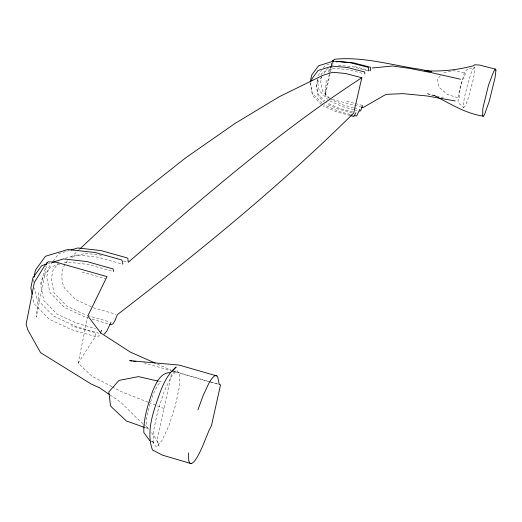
<?xml version="1.0" encoding="UTF-8"?>
<svg xmlns="http://www.w3.org/2000/svg" width="522" height="522" viewBox="0 0 522 522"><rect width="100%" height="100%" fill="white"/><g stroke="black" fill="none" stroke-linecap="round" stroke-linejoin="round"><path stroke-width="0.39" stroke-dasharray="2.61 1.96" d="M153.168 443.074L153.775 429.782L157.892 410.644L164.378 391.004L171.412 376.342L177.056 370.587L179.822 375.077L179.066 388.394L175.033 406.964L168.782 426.011L161.892 440.653L156.169 446.969L151.4 439.981M326.23 80.414L325.219 95.402L326.093 96.629L329.486 98.345M38.798 292.607L36.305 317.069L46.595 265.209M33.604 279.414L33.428 282.05M111.858 386.619L91.846 376.088L78.15 363.208L87.494 317.513M171.399 374.02L157.148 440.059L159.066 446.088L156.313 439.38L151.419 432.477M311.066 83.037L310.57 85.243L312.515 95.526L321.213 104.413M317.5 79.82L316.325 84.89L318.048 94.051L324.775 100.916M317.872 78.607L317.383 80.766L319.268 90.789L327.659 99.356M318.518 75.736L319.196 73.517L321.519 70.405M321.989 75.958L320.665 81.83L322.361 90.88L329.552 98.221M329.349 74.398L325.121 93.073L325.219 95.402L329.904 74.737M329.526 73.622L330.935 67.397M331.111 66.62L331.992 62.731M330.622 71.56L331.522 67.586M331.705 66.79L332.605 62.816M40.448 284.281L46.125 265.881M328.586 72.114L330.863 66.274M331.15 65.544L332.292 62.62M78.15 363.208L94.365 338.099L95.904 332.925L71.162 325.8M52.755 261.803L48.663 267.466L46.726 277.228L49.936 292.47L64.552 307.465L85.921 317.422L88.238 318.087M53.211 261.176L58.673 253.666L69.38 250.475M58.94 262.181L52.97 270.429L51.202 279.29L54.099 293.057L66.875 306.16L86.176 315.157M323.372 67.912L325.226 65.426L335.039 62.366M320.834 74.835L323.092 71.801L334.217 68.336L348.102 69.628L363.201 73.576M323.784 73.55L327.366 68.741L332.514 67.136M321.565 77.034L319.888 79.285A11.393 11.001 53.7 0 0 317.245 91.004L318.172 95.931L324.038 101.92M440.379 75.768L437.449 79.148L439.048 87.213L447.197 94.378L459.138 98.201C459.569 89.693 461.565 80.447 465.957 73.158L453.657 70.679L442.943 72.936L442.33 73.517M463.575 107.767L465.219 105.959L467.882 99.226L473.389 79.018L474.785 70.835L474.674 67.025L472.495 68.199C467.516 67.227 464.267 71.697 463.51 76.108C461.154 84.518 457.846 93.073 458.127 101.914L460.006 104.439L462.283 105.685L463.575 107.767C462.994 100.139 465.839 92.74 467.353 85.367C469.767 79.364 470.159 71.912 474.674 67.025M99.493 334.993L97.47 337.121L71.397 329.61L49.349 319.307L34.191 303.752L32.69 296.672M79.455 249.359L70.62 257.666L85.119 253.366L103.212 255.408M173.043 372.721L177.056 370.587M65.27 258.305L77.243 254.749L76.904 254.814L97.771 257.176L122.024 264.008M48.278 263.466L49.805 263.016M59.612 264.295L50.517 266.983L42.713 277.639L40.931 286.637L43.887 300.626L56.891 313.97L76.506 323.125L95.552 328.599M64.154 262.944L67.188 262.051L88.238 264.452L112.021 271.172M338.4 65.302L352.063 66.581L368.558 70.881M158.688 381.262L161.011 381.797L157.468 385.38L153.116 394.378L149.142 406.364L146.636 418.057L146.29 426.239L148.176 428.725L145.175 427.655M354.634 66.588L369.87 70.568M443.576 97.901L426.487 93.431L436.196 96.603M346.68 101.288L361.85 105.287M332.41 99.448L360.695 106.919M353.518 107.695L343.372 105.013L330.661 99.356M354.294 107.904L358.196 108.935M353.583 109.607L342.856 106.769L328.775 100.498M354.347 109.809L358.183 110.821M352.709 111.91L339.32 108.367L326.459 102.638M352.128 112.7L337.447 108.811L326.38 103.885M350.36 114.501L338.948 111.473L323.94 104.785M351.123 114.703L353.407 115.303M349.975 115.473L336.742 111.962L323.02 105.842M123.531 260.993L127.44 262.096M82.058 272.034L105.424 278.657M93.294 307.765L115.793 314.198M87.729 315.601L109.431 321.82M92.1 319.196L109.105 324.071M99.023 333.219L76.545 326.752L53.277 315.888L37.003 299.197L34.667 288.124M143.72 362.79L170.975 370.672M171.758 370.901L209.139 381.706M209.916 381.934L217.707 384.185M173.872 371.194L210.431 381.863M211.214 382.091L218.216 384.133M148.098 402.234L121.867 391.885L112.576 386.998M148.848 402.527L164.587 408.733M437.031 96.59L433.41 95.05L436.268 96.609M157.37 364.049L171.294 370.215M91.102 306.747L75.749 299.602L64.506 288.072A26.576 24.58 51.6 0 1 67.716 260.445M149.684 440.529L153.827 442.976L151.51 439.968M110.162 395.037L120.889 402.325L137.064 418.37L142.904 423.538M143.485 424.06L149.638 429.965M322.133 103.349L312.293 93.307L310.336 82.907"/><path stroke-width="0.78" d="M188.475 452.868L188.762 460.828L189.688 462.994L191.111 463.621A45.655 8.111 -73.6 0 0 204.487 441.612L209.211 429.971L211.456 425.769L220.545 384.812L219.266 384.636L218.248 379.487A45.662 8.111 -73.6 0 0 208.774 383.5L203.136 395.526L197.923 409.887M364.708 73.967L364.767 72.01L347.632 67.534L332.207 66.105L318.166 70.411L312.065 78.613L311.562 80.825M368.558 70.881L368.48 67.599L368.017 67.318L350.412 62.731L333.382 61.159L318.564 65.779L311.797 74.92L310.185 82.111M370.633 70.764L370.489 67.273L353.498 62.842L338.06 61.42L336.546 61.89M34.067 277.084L35.444 270.089L45.46 256.256L67.795 249.536L95.174 252.504L121.639 259.956L122.468 261.437L122.807 264.23M332.782 62.02L333.147 60.435L334.563 59.267C363.371 56.35 391.976 65.283 420.249 69.335L431.648 71.755L426.833 71.096M80.042 248.811L130.108 201.76L185.695 157.801L235.004 123.46L279.407 96.642L322.818 75.351L332.736 72.271L345.518 73.465L361.818 77.732L353.675 113.111C279.968 186.054 199.515 251.545 117.339 314.642L114.984 320.593L113.176 323.601L111.421 324.736L109.874 324.292M46.595 264.347L47.071 262.814L48.148 261.79L56.454 262.298L107.017 276.614L87.813 315.934L100.739 332.984L130.246 352.043L155.171 363.077M362.607 105.49L361.296 109.163L360.421 110.866L359.717 111.225M332.573 61.896L333.147 60.435L332.168 61.955M100.315 333.049L101.646 330.354M359.762 109.346L356.624 116.008L354.164 115.506M47.071 262.814L44.533 265.926L34.38 282.415L26.1 324.384L27.868 329.989L40.553 352.644L91.135 384.009L99.441 387.742L109.496 394.58M110.984 322.263L106.964 330.824L104.237 334.132M171.914 371.631L176.162 367.005C165.957 375.435 161.455 388.257 157.305 400.374C151.804 415.93 146.649 433.769 152.444 449.931L162.296 455.086L191.111 463.621M361.818 77.732C278.304 131.798 203.352 197.44 128.223 262.312L127.877 258.527L126.833 257.835L101.072 250.593L77.798 247.97L70.914 250.025M46.745 263.923L41.727 265.633L32.84 277.958L30.857 288.02L32.188 294.317M52.102 262.331L63.586 258.925L86.978 261.587L113.111 268.967L113.555 271.603M355.86 112.745L353.87 116.504L350.758 115.675M372.199 67.997L392.629 66L409.026 68.284L432.568 72.904L460.469 79.246M170.655 372.643C160.522 372.212 155.974 383.363 152.672 391.108C148.013 404.446 143.511 418.207 143.818 432.503L149.684 440.529M424.445 70.62C440.888 71.86 457.631 69.922 473.571 65.746L474.465 64.8L479.594 65.054L495.365 69.126M132.007 360.95L129.665 360.63L179.19 365.087L216.891 375.964M133.567 361.165L135.909 361.485M455.223 100.948L427.074 95.97L403.062 93.64L386.006 94.365L363.051 107.539L361.478 107.127M157.912 381.086L138.552 376.616L118.957 380.421L108.85 391.885L110.468 405.653L111.643 407.134L126.415 420.986L144.424 427.387M483.196 116.165C466.603 113.665 452.32 104.948 437.697 97.386M495.9 70.522L495.045 77.719L489.329 100.987L484.945 113.444A24.247 2.316 -75.2 0 1 482.752 112.752L482.791 108.517L488.52 85.132L491.352 77.674A24.247 2.316 -75.2 0 1 495.756 69.406L495.9 70.522"/></g></svg>
